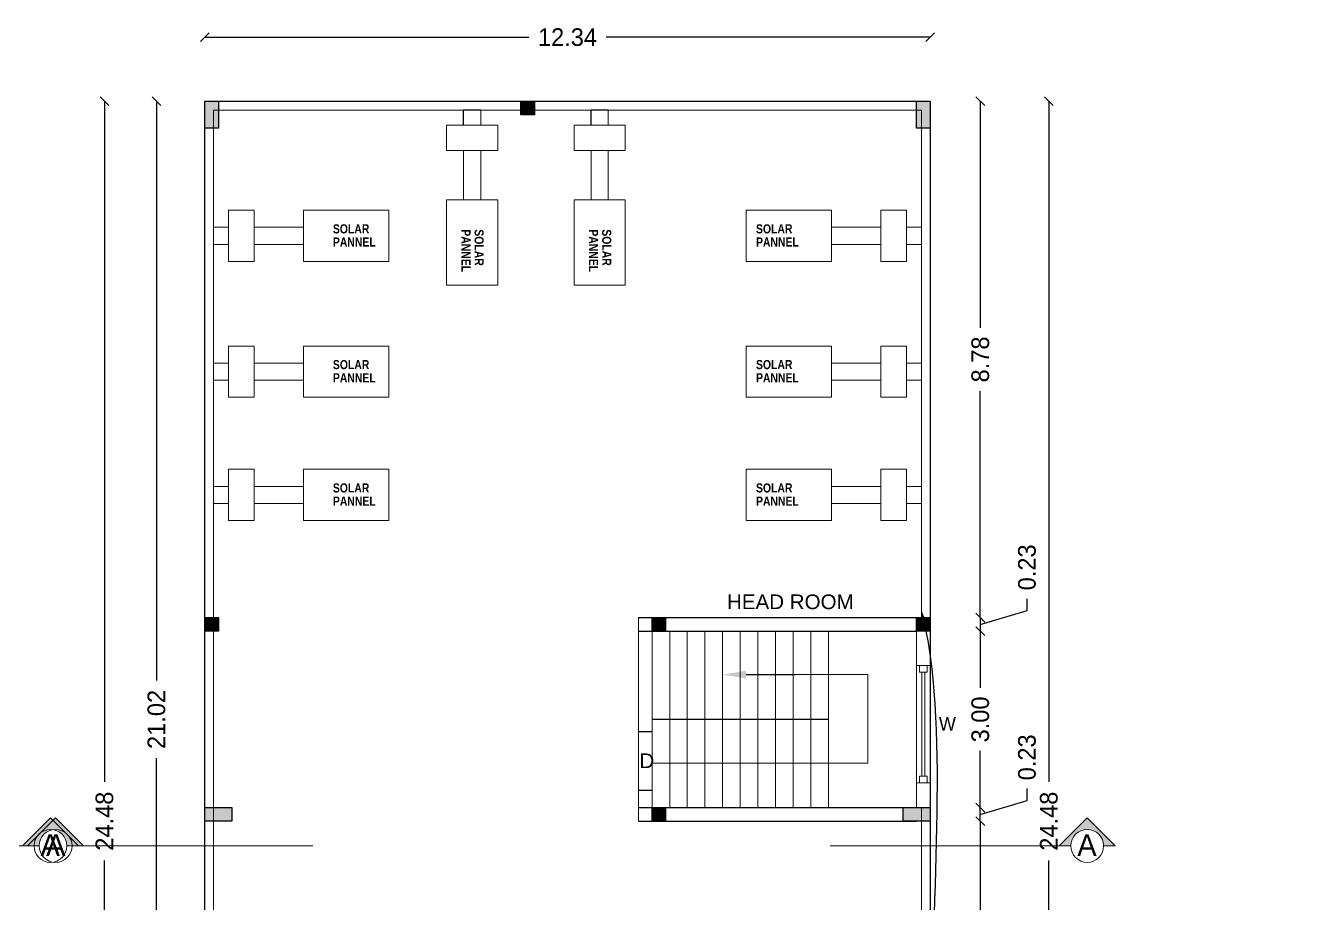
# Model space of a CAD drawing. Header units: metres. Extents: x -1559842 to -1559684, y 41615 to 41715.
# Drawn here: x -1559806.96 to -1559785.17, y 41631.61 to 41646.53 of the extents above; entities that cross this region are included whole.
import ezdxf
from ezdxf import colors
from ezdxf.entities.mleader import LeaderData, LeaderLine
from ezdxf.enums import TextEntityAlignment as Align
from ezdxf.math import Vec2, Vec3

# ---------------------------------------------------------------- set-up
doc = ezdxf.new("R2010")
doc.units = ezdxf.units.M
doc.header["$LTSCALE"] = 750
doc.header["$MEASUREMENT"] = 0
doc.header["$PDMODE"] = 35
doc.header["$PDSIZE"] = 50
doc.linetypes.add('DASHED2', pattern=[0.375, 0.25, -0.125])
doc.layers.get('0').update_dxf_attribs({"lineweight": 5})
doc.layers.get('Defpoints').update_dxf_attribs({"lineweight": 0})
doc.layers.add('BLK_1_FLR_4_ROOF_AREA', color=5, linetype='Continuous')
doc.layers.add('TXT', color=2, linetype='Continuous')
doc.layers.add('hatch', color=250, linetype='Continuous', lineweight=5)
doc.layers.add('TEXT', color=2, linetype='Continuous', lineweight=20)
doc.styles.add('2', font='swisscb.ttf', dxfattribs={"height": 1.1})
doc.styles.get("Standard").update_dxf_attribs({"font": 'arial.ttf'})
doc.styles.add('Stylus BT', font='stylu.ttf', dxfattribs={"height": 10})
doc.styles.add('sunahari', font='framd.ttf', dxfattribs={"height": 0.3})
doc.dimstyles.new('CIVIL Mt.', dxfattribs={"dimscale": 0, "dimtxt": 0.2, "dimasz": 0.15, "dimexe": 0.18, "dimexo": 0.0625, "dimgap": 0.1, "dimtad": 0, "dimzin": 0, "dimdsep": 46, "dimtxsty": 'sunahari', "dimblk": 'OBLIQUE', "dimcen": 0.09, "dimse1": 1, "dimse2": 1, "dimclrd": 253, "dimclrt": 4, "dimadec": 0, "dimazin": 0, "dimtfac": 1, "dimtofl": 0, "dimtmove": 1, "dimatfit": 3, "dimfxl": 0, "dimfrac": 2, "dimtolj": 1, "dimtzin": 0, "dimarcsym": 0})

# ---------------------------------------------------------------- blocks, each defined once
blk = doc.blocks.new('_Oblique')
at = {"color": 0, "linetype": 'ByBlock', "lineweight": -2}
blk.add_line((-0.5, -0.5), (0.5, 0.5), dxfattribs=at)
blk = doc.blocks.new('*D395')
at = {"color": 253, "lineweight": -2}
for p, q in [((-1559803.916, 41646.331), (-1559798.407, 41646.331)), ((-1559791.58, 41646.331), (-1559797.089, 41646.331))]:
    blk.add_line(p, q, dxfattribs=at)
at = {"layer": 'Defpoints', "color": 0}
for p in [(-1559791.58, 41646.331), (-1559803.916, 41644.629), (-1559791.58, 41644.629)]:
    blk.add_point(p, dxfattribs=at)
at = {"color": 253, "lineweight": -2, "xscale": 0.15, "yscale": 0.15, "zscale": 0.15, "rotation": 180}
blk.add_blockref('_Oblique', (-1559803.916, 41646.331), dxfattribs=at)
at = {"color": 253, "lineweight": -2, "xscale": 0.15, "yscale": 0.15, "zscale": 0.15}
blk.add_blockref('_Oblique', (-1559791.58, 41646.331), dxfattribs=at)
at = {"color": 4, "lineweight": -3, "insert": (-1559797.748, 41646.331), "char_height": 0.3, "attachment_point": 5, "style": 'sunahari'}
blk.add_mtext('\\A1;12.34', dxfattribs=at)
blk = doc.blocks.new('*D396')
at = {"color": 253, "lineweight": -2}
for p, q in [((-1559805.622, 41645.243), (-1559805.622, 41633.67)), ((-1559805.622, 41620.763), (-1559805.622, 41632.337))]:
    blk.add_line(p, q, dxfattribs=at)
at = {"layer": 'Defpoints', "color": 0}
for p in [(-1559805.622, 41645.243), (-1559803.608, 41645.243), (-1559803.608, 41620.763)]:
    blk.add_point(p, dxfattribs=at)
at = {"color": 253, "lineweight": -2, "xscale": 0.15, "yscale": 0.15, "zscale": 0.15}
for p, rotation in [((-1559805.622, 41645.243), 90), ((-1559805.622, 41620.763), 270)]:
    blk.add_blockref('_Oblique', p, dxfattribs=dict(at, rotation=rotation))
at = {"color": 4, "lineweight": -3, "insert": (-1559805.622, 41633.003), "char_height": 0.3, "attachment_point": 5, "rotation": 90, "style": 'sunahari'}
blk.add_mtext('\\A1;24.48', dxfattribs=at)
blk = doc.blocks.new('*D397')
at = {"color": 253, "lineweight": -2}
for p, q in [((-1559790.727, 41633.003), (-1559790.727, 41627.543)), ((-1559790.727, 41620.763), (-1559790.727, 41626.224))]:
    blk.add_line(p, q, dxfattribs=at)
at = {"layer": 'Defpoints', "color": 0}
for p in [(-1559791.81, 41633.003), (-1559790.727, 41633.003), (-1559791.81, 41620.763)]:
    blk.add_point(p, dxfattribs=at)
at = {"color": 253, "lineweight": -2, "xscale": 0.15, "yscale": 0.15, "zscale": 0.15}
for p, rotation in [((-1559790.727, 41633.003), 90), ((-1559790.727, 41620.763), 270)]:
    blk.add_blockref('_Oblique', p, dxfattribs=dict(at, rotation=rotation))
at = {"color": 4, "lineweight": -3, "insert": (-1559790.727, 41626.883), "char_height": 0.3, "attachment_point": 5, "rotation": 90, "style": 'sunahari'}
blk.add_mtext('\\A1;12.24', dxfattribs=at)
blk = doc.blocks.new('*D398')
at = {"color": 253, "lineweight": -2}
for p, q in [((-1559789.933, 41633.356), (-1559789.933, 41633.556)), ((-1559790.727, 41633.118), (-1559789.933, 41633.356)), ((-1559790.727, 41633.003), (-1559790.727, 41633.233))]:
    blk.add_line(p, q, dxfattribs=at)
at = {"layer": 'Defpoints', "color": 0}
for p in [(-1559791.81, 41633.233), (-1559790.727, 41633.233), (-1559791.81, 41633.003)]:
    blk.add_point(p, dxfattribs=at)
at = {"color": 253, "lineweight": -2, "xscale": 0.15, "yscale": 0.15, "zscale": 0.15}
for p, rotation in [((-1559790.727, 41633.233), 90), ((-1559790.727, 41633.003), 270)]:
    blk.add_blockref('_Oblique', p, dxfattribs=dict(at, rotation=rotation))
at = {"color": 4, "lineweight": -3, "insert": (-1559789.933, 41634.088), "char_height": 0.3, "attachment_point": 5, "rotation": 90, "style": 'sunahari'}
blk.add_mtext('\\A1;0.23', dxfattribs=at)
blk = doc.blocks.new('*D499')
at = {"color": 253, "lineweight": -2}
for p, q in [((-1559790.727, 41636.233), (-1559790.727, 41635.27)), ((-1559790.727, 41633.233), (-1559790.727, 41634.197))]:
    blk.add_line(p, q, dxfattribs=at)
at = {"layer": 'Defpoints', "color": 0}
for p in [(-1559791.81, 41636.233), (-1559790.727, 41636.233), (-1559791.81, 41633.233)]:
    blk.add_point(p, dxfattribs=at)
at = {"color": 253, "lineweight": -2, "xscale": 0.15, "yscale": 0.15, "zscale": 0.15}
for p, rotation in [((-1559790.727, 41636.233), 90), ((-1559790.727, 41633.233), 270)]:
    blk.add_blockref('_Oblique', p, dxfattribs=dict(at, rotation=rotation))
at = {"color": 4, "lineweight": -3, "insert": (-1559790.727, 41634.733), "char_height": 0.3, "attachment_point": 5, "rotation": 90, "style": 'sunahari'}
blk.add_mtext('\\A1;3.00', dxfattribs=at)
blk = doc.blocks.new('*D500')
at = {"color": 253, "lineweight": -2}
for p, q in [((-1559789.933, 41636.586), (-1559789.933, 41636.786)), ((-1559790.727, 41636.348), (-1559789.933, 41636.586)), ((-1559790.727, 41636.463), (-1559790.727, 41636.233))]:
    blk.add_line(p, q, dxfattribs=at)
at = {"layer": 'Defpoints', "color": 0}
for p in [(-1559791.81, 41636.463), (-1559791.81, 41636.233), (-1559790.727, 41636.233)]:
    blk.add_point(p, dxfattribs=at)
at = {"color": 253, "lineweight": -2, "xscale": 0.15, "yscale": 0.15, "zscale": 0.15}
for p, rotation in [((-1559790.727, 41636.463), 90), ((-1559790.727, 41636.233), 270)]:
    blk.add_blockref('_Oblique', p, dxfattribs=dict(at, rotation=rotation))
at = {"color": 4, "lineweight": -3, "insert": (-1559789.933, 41637.318), "char_height": 0.3, "attachment_point": 5, "rotation": 90, "style": 'sunahari'}
blk.add_mtext('\\A1;0.23', dxfattribs=at)
blk = doc.blocks.new('*D501')
at = {"color": 253, "lineweight": -2}
for p, q in [((-1559790.727, 41645.243), (-1559790.727, 41641.391)), ((-1559790.727, 41636.463), (-1559790.727, 41640.316))]:
    blk.add_line(p, q, dxfattribs=at)
at = {"layer": 'Defpoints', "color": 0}
for p in [(-1559791.81, 41645.243), (-1559790.727, 41645.243), (-1559791.81, 41636.463)]:
    blk.add_point(p, dxfattribs=at)
at = {"color": 253, "lineweight": -2, "xscale": 0.15, "yscale": 0.15, "zscale": 0.15}
for p, rotation in [((-1559790.727, 41645.243), 90), ((-1559790.727, 41636.463), 270)]:
    blk.add_blockref('_Oblique', p, dxfattribs=dict(at, rotation=rotation))
at = {"color": 4, "lineweight": -3, "insert": (-1559790.727, 41640.853), "char_height": 0.3, "attachment_point": 5, "rotation": 90, "style": 'sunahari'}
blk.add_mtext('\\A1;8.78', dxfattribs=at)
blk = doc.blocks.new('*D502')
at = {"color": 253, "lineweight": -2}
for p, q in [((-1559789.561, 41645.243), (-1559789.561, 41633.67)), ((-1559789.561, 41620.763), (-1559789.561, 41632.337))]:
    blk.add_line(p, q, dxfattribs=at)
at = {"layer": 'Defpoints', "color": 0}
for p in [(-1559791.58, 41645.243), (-1559789.561, 41645.243), (-1559791.58, 41620.763)]:
    blk.add_point(p, dxfattribs=at)
at = {"color": 253, "lineweight": -2, "xscale": 0.15, "yscale": 0.15, "zscale": 0.15}
for p, rotation in [((-1559789.561, 41645.243), 90), ((-1559789.561, 41620.763), 270)]:
    blk.add_blockref('_Oblique', p, dxfattribs=dict(at, rotation=rotation))
at = {"color": 4, "lineweight": -3, "insert": (-1559789.561, 41633.003), "char_height": 0.3, "attachment_point": 5, "rotation": 90, "style": 'sunahari'}
blk.add_mtext('\\A1;24.48', dxfattribs=at)
blk = doc.blocks.new('*D503')
at = {"color": 253, "lineweight": -2}
for p, q in [((-1559804.738, 41645.243), (-1559804.738, 41635.394)), ((-1559804.738, 41624.223), (-1559804.738, 41634.072))]:
    blk.add_line(p, q, dxfattribs=at)
at = {"layer": 'Defpoints', "color": 0}
for p in [(-1559804.738, 41645.243), (-1559803.916, 41645.243), (-1559803.916, 41624.223)]:
    blk.add_point(p, dxfattribs=at)
at = {"color": 253, "lineweight": -2, "xscale": 0.15, "yscale": 0.15, "zscale": 0.15}
for p, rotation in [((-1559804.738, 41645.243), 90), ((-1559804.738, 41624.223), 270)]:
    blk.add_blockref('_Oblique', p, dxfattribs=dict(at, rotation=rotation))
at = {"color": 4, "lineweight": -3, "insert": (-1559804.738, 41634.733), "char_height": 0.3, "attachment_point": 5, "rotation": 90, "style": 'sunahari'}
blk.add_mtext('\\A1;21.02', dxfattribs=at)
blk = doc.blocks.new('Section Direction')
at = {"layer": 'hatch'}
blk.add_hatch(color=251, dxfattribs=at).paths.add_polyline_path([(-4.32, 0), (0, -4.32), (4.32, 0), (2.53, 0, -1), (-2.53, 0)])
at = {"layer": 'TEXT', "color": 1}
for p, q in [((-4.32, 0), (-2.53, 0)), ((2.53, 0), (4.32, 0)), ((-4.32, 0), (0, -4.32)), ((4.32, 0), (0, -4.32))]:
    blk.add_line(p, q, dxfattribs=at)
at = {"layer": 'TEXT', "linetype": 'DASHED2'}
blk.add_line((2.55, 0), (39.61, 0), dxfattribs=at)
at = {"layer": 'TEXT', "color": 1}
blk.add_circle((0, 0), 2.53, dxfattribs=at)
at = {"layer": 'TXT', "style": 'Stylus BT'}
blk.add_attdef('A', text='', height=3, dxfattribs=at).set_placement((0.03, -1.43), align=Align.CENTER)

msp = doc.modelspace()

# ---------------------------------------------------------------- hatches: boundary and pattern name
at = {"lineweight": -3}
h = msp.add_hatch(color=6, dxfattribs=at)
h.dxf.hatch_style = 1
h.paths.add_polyline_path([(-1559803.68607, 41645.24331), (-1559803.91607, 41645.24331), (-1559803.91607, 41644.78331), (-1559803.68607, 41644.78331)])
h = msp.add_hatch(color=6, dxfattribs=at)
h.dxf.hatch_style = 1
h.paths.add_polyline_path([(-1559798.31007, 41645.24331), (-1559798.54007, 41645.24331), (-1559798.54007, 41645.01331), (-1559798.31007, 41645.01331)])
h = msp.add_hatch(color=6, dxfattribs=at)
h.dxf.hatch_style = 1
h.paths.add_polyline_path([(-1559791.58007, 41645.24331), (-1559791.81007, 41645.24331), (-1559791.81007, 41644.78331), (-1559791.58007, 41644.78331)])
h = msp.add_hatch(color=6, dxfattribs=at)
h.dxf.hatch_style = 1
h.paths.add_polyline_path([(-1559803.68607, 41636.46331), (-1559803.91607, 41636.46331), (-1559803.91607, 41636.23331), (-1559803.68607, 41636.23331)])
h = msp.add_hatch(color=6, dxfattribs=at)
h.dxf.hatch_style = 1
h.paths.add_polyline_path([(-1559796.08007, 41636.46331), (-1559796.31007, 41636.46331), (-1559796.31007, 41636.23331), (-1559796.08007, 41636.23331)])
h = msp.add_hatch(color=6, dxfattribs=at)
h.dxf.hatch_style = 1
h.paths.add_polyline_path([(-1559791.58007, 41636.46331), (-1559791.81007, 41636.46331), (-1559791.81007, 41636.23331), (-1559791.58007, 41636.23331)])
h = msp.add_hatch(color=6, dxfattribs=at)
h.dxf.hatch_style = 1
h.paths.add_polyline_path([(-1559803.45607, 41633.23331), (-1559803.91607, 41633.23331), (-1559803.91607, 41633.00331), (-1559803.45607, 41633.00331)])
h = msp.add_hatch(color=6, dxfattribs=at)
h.dxf.hatch_style = 1
h.paths.add_polyline_path([(-1559796.08007, 41633.23331), (-1559796.31007, 41633.23331), (-1559796.31007, 41633.00331), (-1559796.08007, 41633.00331)])
h = msp.add_hatch(color=6, dxfattribs=at)
h.dxf.hatch_style = 1
h.paths.add_polyline_path([(-1559791.58007, 41633.23331), (-1559792.04007, 41633.23331), (-1559792.04007, 41633.00331), (-1559791.58007, 41633.00331)])

# ---------------------------------------------------------------- linework, layer by layer
at = {"color": 7, "lineweight": -3}
for p, q in [((-1559799.22439, 41645.09331), (-1559799.51429, 41645.09331)), ((-1559799.51429, 41644.83804), (-1559799.51429, 41645.09331)), ((-1559797.05476, 41645.09331), (-1559797.34465, 41645.09331)), ((-1559797.34465, 41644.83804), (-1559797.34465, 41645.09331)), ((-1559796.54007, 41636.46331), (-1559791.81007, 41636.46331)), ((-1559796.54007, 41636.23331), (-1559791.81007, 41636.23331)), ((-1559793.31007, 41634.73331), (-1559796.31007, 41634.73331)), ((-1559796.54007, 41634.52883), (-1559796.31007, 41634.52883)), ((-1559796.54007, 41633.52883), (-1559796.31007, 41633.52883)), ((-1559796.54007, 41633.23331), (-1559791.81007, 41633.23331)), ((-1559796.54007, 41633.00331), (-1559791.81007, 41633.00331))]:
    msp.add_line(p, q, dxfattribs=at)
at = {"color": 7, "ltscale": 0.05}
for p, q in [((-1559799.22439, 41644.83804), (-1559799.22439, 41645.09331)), ((-1559797.05476, 41644.83804), (-1559797.05476, 41645.09331)), ((-1559799.80418, 41644.4032), (-1559799.80418, 41644.83804)), ((-1559799.80418, 41644.83804), (-1559798.9345, 41644.83804)), ((-1559798.9345, 41644.4032), (-1559798.9345, 41644.83804)), ((-1559797.63455, 41644.4032), (-1559797.63455, 41644.83804)), ((-1559797.63455, 41644.83804), (-1559796.76486, 41644.83804)), ((-1559796.76486, 41644.4032), (-1559796.76486, 41644.83804)), ((-1559798.9345, 41644.4032), (-1559799.80418, 41644.4032)), ((-1559799.51429, 41643.56478), (-1559799.51429, 41644.4032)), ((-1559799.22439, 41643.56478), (-1559799.22439, 41644.4032)), ((-1559796.76486, 41644.4032), (-1559797.63455, 41644.4032)), ((-1559797.34465, 41643.56478), (-1559797.34465, 41644.4032)), ((-1559797.05476, 41643.56478), (-1559797.05476, 41644.4032)), ((-1559803.5108, 41642.51967), (-1559803.5108, 41643.38935)), ((-1559803.07596, 41643.38935), (-1559803.5108, 41643.38935)), ((-1559803.07596, 41643.38935), (-1559803.07596, 41642.51967)), ((-1559792.42018, 41643.38935), (-1559792.42018, 41642.51967)), ((-1559792.42018, 41643.38935), (-1559791.98533, 41643.38935)), ((-1559791.98533, 41642.51967), (-1559791.98533, 41643.38935)), ((-1559803.5108, 41643.09945), (-1559803.76607, 41643.09945)), ((-1559803.76607, 41643.09945), (-1559803.76607, 41642.80956)), ((-1559802.23754, 41643.09945), (-1559803.07596, 41643.09945)), ((-1559793.2586, 41643.09945), (-1559792.42018, 41643.09945)), ((-1559791.98533, 41643.09945), (-1559791.73007, 41643.09945)), ((-1559803.5108, 41642.80956), (-1559803.76607, 41642.80956)), ((-1559802.23754, 41642.80956), (-1559803.07596, 41642.80956)), ((-1559793.2586, 41642.80956), (-1559792.42018, 41642.80956)), ((-1559791.98533, 41642.80956), (-1559791.73007, 41642.80956)), ((-1559803.07596, 41642.51967), (-1559803.5108, 41642.51967)), ((-1559792.42018, 41642.51967), (-1559791.98533, 41642.51967)), ((-1559803.5108, 41640.21169), (-1559803.5108, 41641.08137)), ((-1559803.07596, 41641.08137), (-1559803.5108, 41641.08137)), ((-1559803.07596, 41641.08137), (-1559803.07596, 41640.21169)), ((-1559792.42018, 41641.08137), (-1559792.42018, 41640.21169)), ((-1559792.42018, 41641.08137), (-1559791.98533, 41641.08137)), ((-1559791.98533, 41640.21169), (-1559791.98533, 41641.08137)), ((-1559803.5108, 41640.79147), (-1559803.76607, 41640.79147)), ((-1559803.76607, 41640.79147), (-1559803.76607, 41640.50158)), ((-1559802.23754, 41640.79147), (-1559803.07596, 41640.79147)), ((-1559793.2586, 41640.79147), (-1559792.42018, 41640.79147)), ((-1559791.98533, 41640.79147), (-1559791.73007, 41640.79147)), ((-1559803.5108, 41640.50158), (-1559803.76607, 41640.50158)), ((-1559802.23754, 41640.50158), (-1559803.07596, 41640.50158)), ((-1559793.2586, 41640.50158), (-1559792.42018, 41640.50158)), ((-1559791.98533, 41640.50158), (-1559791.73007, 41640.50158)), ((-1559803.07596, 41640.21169), (-1559803.5108, 41640.21169)), ((-1559792.42018, 41640.21169), (-1559791.98533, 41640.21169)), ((-1559803.5108, 41638.11514), (-1559803.5108, 41638.98482)), ((-1559803.07596, 41638.98482), (-1559803.5108, 41638.98482)), ((-1559803.07596, 41638.98482), (-1559803.07596, 41638.11514)), ((-1559792.42018, 41638.98482), (-1559792.42018, 41638.11514)), ((-1559792.42018, 41638.98482), (-1559791.98533, 41638.98482)), ((-1559791.98533, 41638.11514), (-1559791.98533, 41638.98482)), ((-1559803.5108, 41638.69493), (-1559803.76607, 41638.69493)), ((-1559803.76607, 41638.69493), (-1559803.76607, 41638.40503)), ((-1559802.23754, 41638.69493), (-1559803.07596, 41638.69493)), ((-1559793.2586, 41638.69493), (-1559792.42018, 41638.69493)), ((-1559791.98533, 41638.69493), (-1559791.73007, 41638.69493)), ((-1559803.5108, 41638.40503), (-1559803.76607, 41638.40503)), ((-1559802.23754, 41638.40503), (-1559803.07596, 41638.40503)), ((-1559793.2586, 41638.40503), (-1559792.42018, 41638.40503)), ((-1559791.98533, 41638.40503), (-1559791.73007, 41638.40503)), ((-1559803.07596, 41638.11514), (-1559803.5108, 41638.11514)), ((-1559792.42018, 41638.11514), (-1559791.98533, 41638.11514))]:
    msp.add_line(p, q, dxfattribs=at)
at = {"color": 7, "ltscale": 0.25}
for p, q in [((-1559796.54007, 41636.46331), (-1559796.54007, 41633.00331)), ((-1559796.31007, 41636.23331), (-1559796.31007, 41633.23331)), ((-1559796.01007, 41636.23331), (-1559796.01007, 41633.23331)), ((-1559795.71007, 41636.23331), (-1559795.71007, 41633.23331)), ((-1559795.41007, 41636.23331), (-1559795.41007, 41633.23331)), ((-1559795.11007, 41636.23331), (-1559795.11007, 41633.23331)), ((-1559794.81007, 41636.23331), (-1559794.81007, 41633.23331)), ((-1559794.51007, 41636.23331), (-1559794.51007, 41633.23331)), ((-1559794.21007, 41636.23331), (-1559794.21007, 41633.23331)), ((-1559793.91007, 41636.23331), (-1559793.91007, 41633.23331)), ((-1559793.61007, 41636.23331), (-1559793.61007, 41633.23331)), ((-1559793.31007, 41636.23331), (-1559793.31007, 41633.23331)), ((-1559791.81007, 41636.23331), (-1559791.81007, 41633.23331))]:
    msp.add_line(p, q, dxfattribs=at)
at = {"color": 7}
for p, q in [((-1559791.81007, 41635.65221), (-1559791.58007, 41635.65221)), ((-1559791.58007, 41635.65221), (-1559791.81007, 41635.65221)), ((-1559791.81007, 41633.65221), (-1559791.58007, 41633.65221))]:
    msp.add_line(p, q, dxfattribs=at)
at = {"color": 7, "linetype": 'ByBlock'}
for p, q in [((-1559791.72062, 41635.53635), (-1559791.72062, 41633.76808)), ((-1559791.66951, 41635.53635), (-1559791.66951, 41633.76808))]:
    msp.add_line(p, q, dxfattribs=at)
at = {"color": 7, "ltscale": 0.25}
msp.add_lwpolyline([(-1559803.91607, 41645.24331), (-1559791.58007, 41645.24331), (-1559791.58007, 41620.76331), (-1559803.91607, 41620.76331)], close=True, dxfattribs=at)
at = {"color": 6, "lineweight": -3}
for points in [[(-1559803.68607, 41645.24331), (-1559803.68607, 41644.78331), (-1559803.91607, 41644.78331), (-1559803.91607, 41645.24331)], [(-1559798.54007, 41645.24331), (-1559798.31007, 41645.24331), (-1559798.31007, 41645.01331), (-1559798.54007, 41645.01331)], [(-1559791.58007, 41645.24331), (-1559791.58007, 41644.78331), (-1559791.81007, 41644.78331), (-1559791.81007, 41645.24331)], [(-1559803.91607, 41636.46331), (-1559803.68607, 41636.46331), (-1559803.68607, 41636.23331), (-1559803.91607, 41636.23331)], [(-1559796.31007, 41636.46331), (-1559796.08007, 41636.46331), (-1559796.08007, 41636.23331), (-1559796.31007, 41636.23331)], [(-1559791.81007, 41636.46331), (-1559791.58007, 41636.46331), (-1559791.58007, 41636.23331), (-1559791.81007, 41636.23331)], [(-1559803.45607, 41633.00331), (-1559803.91607, 41633.00331), (-1559803.91607, 41633.23331), (-1559803.45607, 41633.23331)], [(-1559796.31007, 41633.23331), (-1559796.08007, 41633.23331), (-1559796.08007, 41633.00331), (-1559796.31007, 41633.00331)], [(-1559791.58007, 41633.00331), (-1559792.04007, 41633.00331), (-1559792.04007, 41633.23331), (-1559791.58007, 41633.23331)]]:
    msp.add_lwpolyline(points, close=True, dxfattribs=at)
at = {"color": 7, "ltscale": 0.25}
for points in [[(-1559803.76607, 41623.99331), (-1559803.76607, 41645.09331), (-1559791.73007, 41645.09331), (-1559791.73007, 41636.23331)], [(-1559796.31007, 41633.98858), (-1559792.63763, 41633.98858), (-1559792.63763, 41635.49461), (-1559793.86902, 41635.49461)], [(-1559791.73007, 41633.23331), (-1559791.73007, 41620.91331), (-1559798.95607, 41620.91331)]]:
    msp.add_lwpolyline(points, dxfattribs=at)
at = {"color": 7, "ltscale": 0.05}
for points in [[(-1559798.9345, 41643.56478), (-1559798.9345, 41642.11531), (-1559799.80418, 41642.11531), (-1559799.80418, 41643.56478), (-1559798.9345, 41643.56478)], [(-1559796.76486, 41643.56478), (-1559796.76486, 41642.11531), (-1559797.63455, 41642.11531), (-1559797.63455, 41643.56478), (-1559796.76486, 41643.56478)], [(-1559802.23754, 41643.38935), (-1559800.78807, 41643.38935), (-1559800.78807, 41642.51967), (-1559802.23754, 41642.51967), (-1559802.23754, 41643.38935)], [(-1559793.2586, 41643.38935), (-1559794.70807, 41643.38935), (-1559794.70807, 41642.51967), (-1559793.2586, 41642.51967), (-1559793.2586, 41643.38935)], [(-1559802.23754, 41641.08137), (-1559800.78807, 41641.08137), (-1559800.78807, 41640.21169), (-1559802.23754, 41640.21169), (-1559802.23754, 41641.08137)], [(-1559793.2586, 41641.08137), (-1559794.70807, 41641.08137), (-1559794.70807, 41640.21169), (-1559793.2586, 41640.21169), (-1559793.2586, 41641.08137)], [(-1559802.23754, 41638.98482), (-1559800.78807, 41638.98482), (-1559800.78807, 41638.11514), (-1559802.23754, 41638.11514), (-1559802.23754, 41638.98482)], [(-1559793.2586, 41638.98482), (-1559794.70807, 41638.98482), (-1559794.70807, 41638.11514), (-1559793.2586, 41638.11514), (-1559793.2586, 41638.98482)]]:
    msp.add_lwpolyline(points, dxfattribs=at)
at = {"color": 7}
for points in [[(-1559791.75962, 41635.65221), (-1559791.63017, 41635.65221), (-1559791.63017, 41635.53635), (-1559791.75962, 41635.53635)], [(-1559791.75962, 41633.65221), (-1559791.63017, 41633.65221), (-1559791.63017, 41633.76808), (-1559791.75962, 41633.76808)]]:
    msp.add_lwpolyline(points, close=True, dxfattribs=at)
at = {"layer": 'BLK_1_FLR_4_ROOF_AREA', "color": 54}
msp.add_lwpolyline([(-1559803.91607, 41645.24331), (-1559791.58007, 41645.24331), (-1559791.58007, 41620.76331), (-1559803.91607, 41620.76331)], close=True, dxfattribs=at)

# ---------------------------------------------------------------- block references
at = {"color": 7}
ref = msp.add_blockref('Section Direction', (-1559806.5413, 41632.58236), dxfattribs=dict(at, xscale=0.1103999976001785, yscale=0.1103999976001785, zscale=0.1103999976001785, rotation=180))
ref.add_attrib('A', 'A', dxfattribs={"layer": 'TEXT', "height": 0.368, "style": 'Stylus BT', "text_generation_flag": 2}).set_placement((-1559806.54499, 41632.41287), align=Align.CENTER)
ref = msp.add_blockref('Section Direction', (-1559806.45374, 41632.58236), dxfattribs=dict(at, xscale=-0.1103999976001785, yscale=0.1103999976001785, zscale=0.1103999976, rotation=180))
ref.add_attrib('A', 'A', dxfattribs={"layer": 'TEXT', "height": 0.368, "style": 'Stylus BT'}).set_placement((-1559806.45005, 41632.41287), align=Align.CENTER)
ref = msp.add_blockref('Section Direction', (-1559788.90921, 41632.58236), dxfattribs=dict(at, xscale=0.1103999976001785, yscale=0.1103999976001785, zscale=0.1103999976001785, rotation=180))
ref.add_attrib('A', 'A', dxfattribs={"layer": 'TEXT', "height": 0.368, "style": 'Stylus BT', "text_generation_flag": 2}).set_placement((-1559788.91291, 41632.41287), align=Align.CENTER)

# ---------------------------------------------------------------- texts
at = {"color": 7, "style": '2'}
for s, p in [('SOLAR ', (-1559801.7379, 41642.99598)), ('SOLAR ', (-1559794.54232, 41642.99598)), ('PANNEL ', (-1559801.7379, 41642.77197)), ('PANNEL ', (-1559794.54232, 41642.77197)), ('SOLAR ', (-1559801.7379, 41640.688)), ('SOLAR ', (-1559794.54232, 41640.688)), ('PANNEL ', (-1559801.7379, 41640.46399)), ('PANNEL ', (-1559794.54232, 41640.46399)), ('SOLAR ', (-1559801.7379, 41638.59146)), ('SOLAR ', (-1559794.54232, 41638.59146)), ('PANNEL ', (-1559801.7379, 41638.36744)), ('PANNEL ', (-1559794.54232, 41638.36744))]:
    msp.add_text(s, height=0.154623, dxfattribs=at).set_placement(p)
for s, p in [('PANNEL ', (-1559799.55188, 41643.06514)), ('SOLAR ', (-1559799.32787, 41643.06514)), ('PANNEL ', (-1559797.38224, 41643.06514)), ('SOLAR ', (-1559797.15823, 41643.06514))]:
    msp.add_text(s, height=0.154623, rotation=270, dxfattribs=at).set_placement(p)
at = {"color": 0, "lineweight": -2}
for s, p in [('HEAD ROOM', (-1559795.0353, 41636.60759)), ('D', (-1559796.52478, 41633.9051))]:
    msp.add_text(s, height=0.25, dxfattribs=at).set_placement(p)
at = {"color": 7, "style": 'sunahari', "text_generation_flag": 2}
msp.add_text('W', height=0.23, dxfattribs=at).set_placement((-1559791.14124, 41634.54445))

# ---------------------------------------------------------------- dimensions: what is measured, and where the dimension line sits
at = {"color": 7, "lineweight": -3}
dim = msp.add_linear_dim(base=(-1559791.58007, 41646.33097), p1=(-1559803.91607, 41644.62913), p2=(-1559791.58007, 41644.62913), dimstyle='CIVIL Mt.', override={"dimscale": 1}, dxfattribs=at)
dim.commit()
dim.dimension.update_dxf_attribs({"geometry": '*D395', "text_midpoint": (-1559797.74807, 41646.33097)})
for base, p1, p2, picture, middle in [((-1559805.62159, 41645.24331), (-1559803.60836, 41620.76331), (-1559803.60836, 41645.24331), '*D396', (-1559805.62159, 41633.00331)), ((-1559790.727, 41645.24331), (-1559791.81007, 41636.46331), (-1559791.81007, 41645.24331), '*D501', (-1559790.727, 41640.85331)), ((-1559789.56057, 41645.24331), (-1559791.58007, 41620.76331), (-1559791.58007, 41645.24331), '*D502', (-1559789.56057, 41633.00331)), ((-1559790.727, 41636.23331), (-1559791.81007, 41636.46331), (-1559791.81007, 41636.23331), '*D500', (-1559789.93316, 41636.88646)), ((-1559790.727, 41636.23331), (-1559791.81007, 41633.23331), (-1559791.81007, 41636.23331), '*D499', (-1559790.727, 41634.73331)), ((-1559790.727, 41633.23331), (-1559791.81007, 41633.00331), (-1559791.81007, 41633.23331), '*D398', (-1559789.93316, 41633.65646)), ((-1559790.727, 41633.00331), (-1559791.81007, 41620.76331), (-1559791.81007, 41633.00331), '*D397', (-1559790.727, 41626.88331))]:
    dim = msp.add_linear_dim(base=base, p1=p1, p2=p2, angle=270, dimstyle='CIVIL Mt.', override={"dimscale": 1}, dxfattribs=at)
    dim.commit()
    dim.dimension.update_dxf_attribs({"geometry": picture, "text_midpoint": middle})
dim = msp.add_aligned_dim(p1=(-1559803.91607, 41624.22331), p2=(-1559803.91607, 41645.24331), distance=0.82216, dimstyle='CIVIL Mt.', override={"dimscale": 1}, dxfattribs=at)
dim.commit()
dim.dimension.update_dxf_attribs({"geometry": '*D503', "text_midpoint": (-1559804.73823, 41634.73331)})

# ---------------------------------------------------------------- leaders
ml = msp.add_multileader_mtext('Standard', dxfattribs=at)
ml.set_content('1.20Mt HEIGHT PARAPET WALL', color=7)
ml.set_leader_properties()
ml.build(insert=Vec2(0, 0))
ml.multileader.update_dxf_attribs({"leader_type": 2, "dogleg_length": 0.36, "arrow_head_size": 0.18})
ctx = ml.context
ctx.base_point, ctx.char_height, ctx.arrow_head_size, ctx.landing_gap_size, ctx.plane_origin = Vec3(-1559789.03329, 41624.56063), 0.18, 0.18, 0.09, Vec3(-1559791.73007, 41621.90337)
notes = []
notes.append((ctx, [(0, (1, 1, 0), (-1559789.39329, 41624.56063), (1, 0), 0.36, [(0, [(-1559791.73007, 41636.59609)], 0, [])])]))
ctx.mtext.insert, ctx.mtext.flow_direction = Vec3(-1559788.94329, 41624.65217), 5
at = {"color": 7, "ltscale": 0.25}
ml = msp.add_multileader_mtext('Standard', dxfattribs=at)
ml.set_content('', color=4)
ml.set_leader_properties(color=252)
ml.build(insert=Vec2(0, 0))
ml.multileader.update_dxf_attribs({"leader_type": 2, "text_left_attachment_type": 2, "text_right_attachment_type": 2, "dogleg_length": 0.05, "arrow_head_size": 0.4, "scale": 2})
ctx = ml.context
ctx.base_point, ctx.scale, ctx.char_height, ctx.arrow_head_size, ctx.landing_gap_size, ctx.plane_origin, ctx.plane_x_axis, ctx.plane_y_axis = Vec3(-1559793.86902, 41635.49461), 2, 0.46, 0.4, 0, Vec3(-1559795.11007, 41635.49461), Vec3(-1, 0), Vec3(0, -1)
ctx.left_attachment, ctx.right_attachment, ctx.text_align_type = 2, 2, 2
notes.append((ctx, [(0, (1, 1, 0), (-1559793.96902, 41635.49461), (1, 0), 0.1, [(0, [(-1559795.11007, 41635.49461)], 0, [])])]))
ctx.mtext.insert, ctx.mtext.text_direction, ctx.mtext.rotation, ctx.mtext.alignment, ctx.mtext.flow_direction = Vec3(-1559793.86902, 41635.26461), Vec3(-1, 0), 3.14159265, 3, 5
for ctx, leaders in notes:
    for number, flags, end, landing, length, lines in leaders:
        leader = LeaderData()
        leader.index, (leader.has_last_leader_line, leader.has_dogleg_vector, leader.attachment_direction) = number, flags
        leader.last_leader_point, leader.dogleg_vector, leader.dogleg_length = Vec3(end), Vec3(landing), length
        for number, points, colour, breaks in lines:
            line = LeaderLine()
            line.index, line.vertices, line.color, line.breaks = number, Vec3.list(points), colors.encode_raw_color(colour), breaks
            leader.lines.append(line)
        ctx.leaders.append(leader)

doc.saveas('drawing.dxf')
